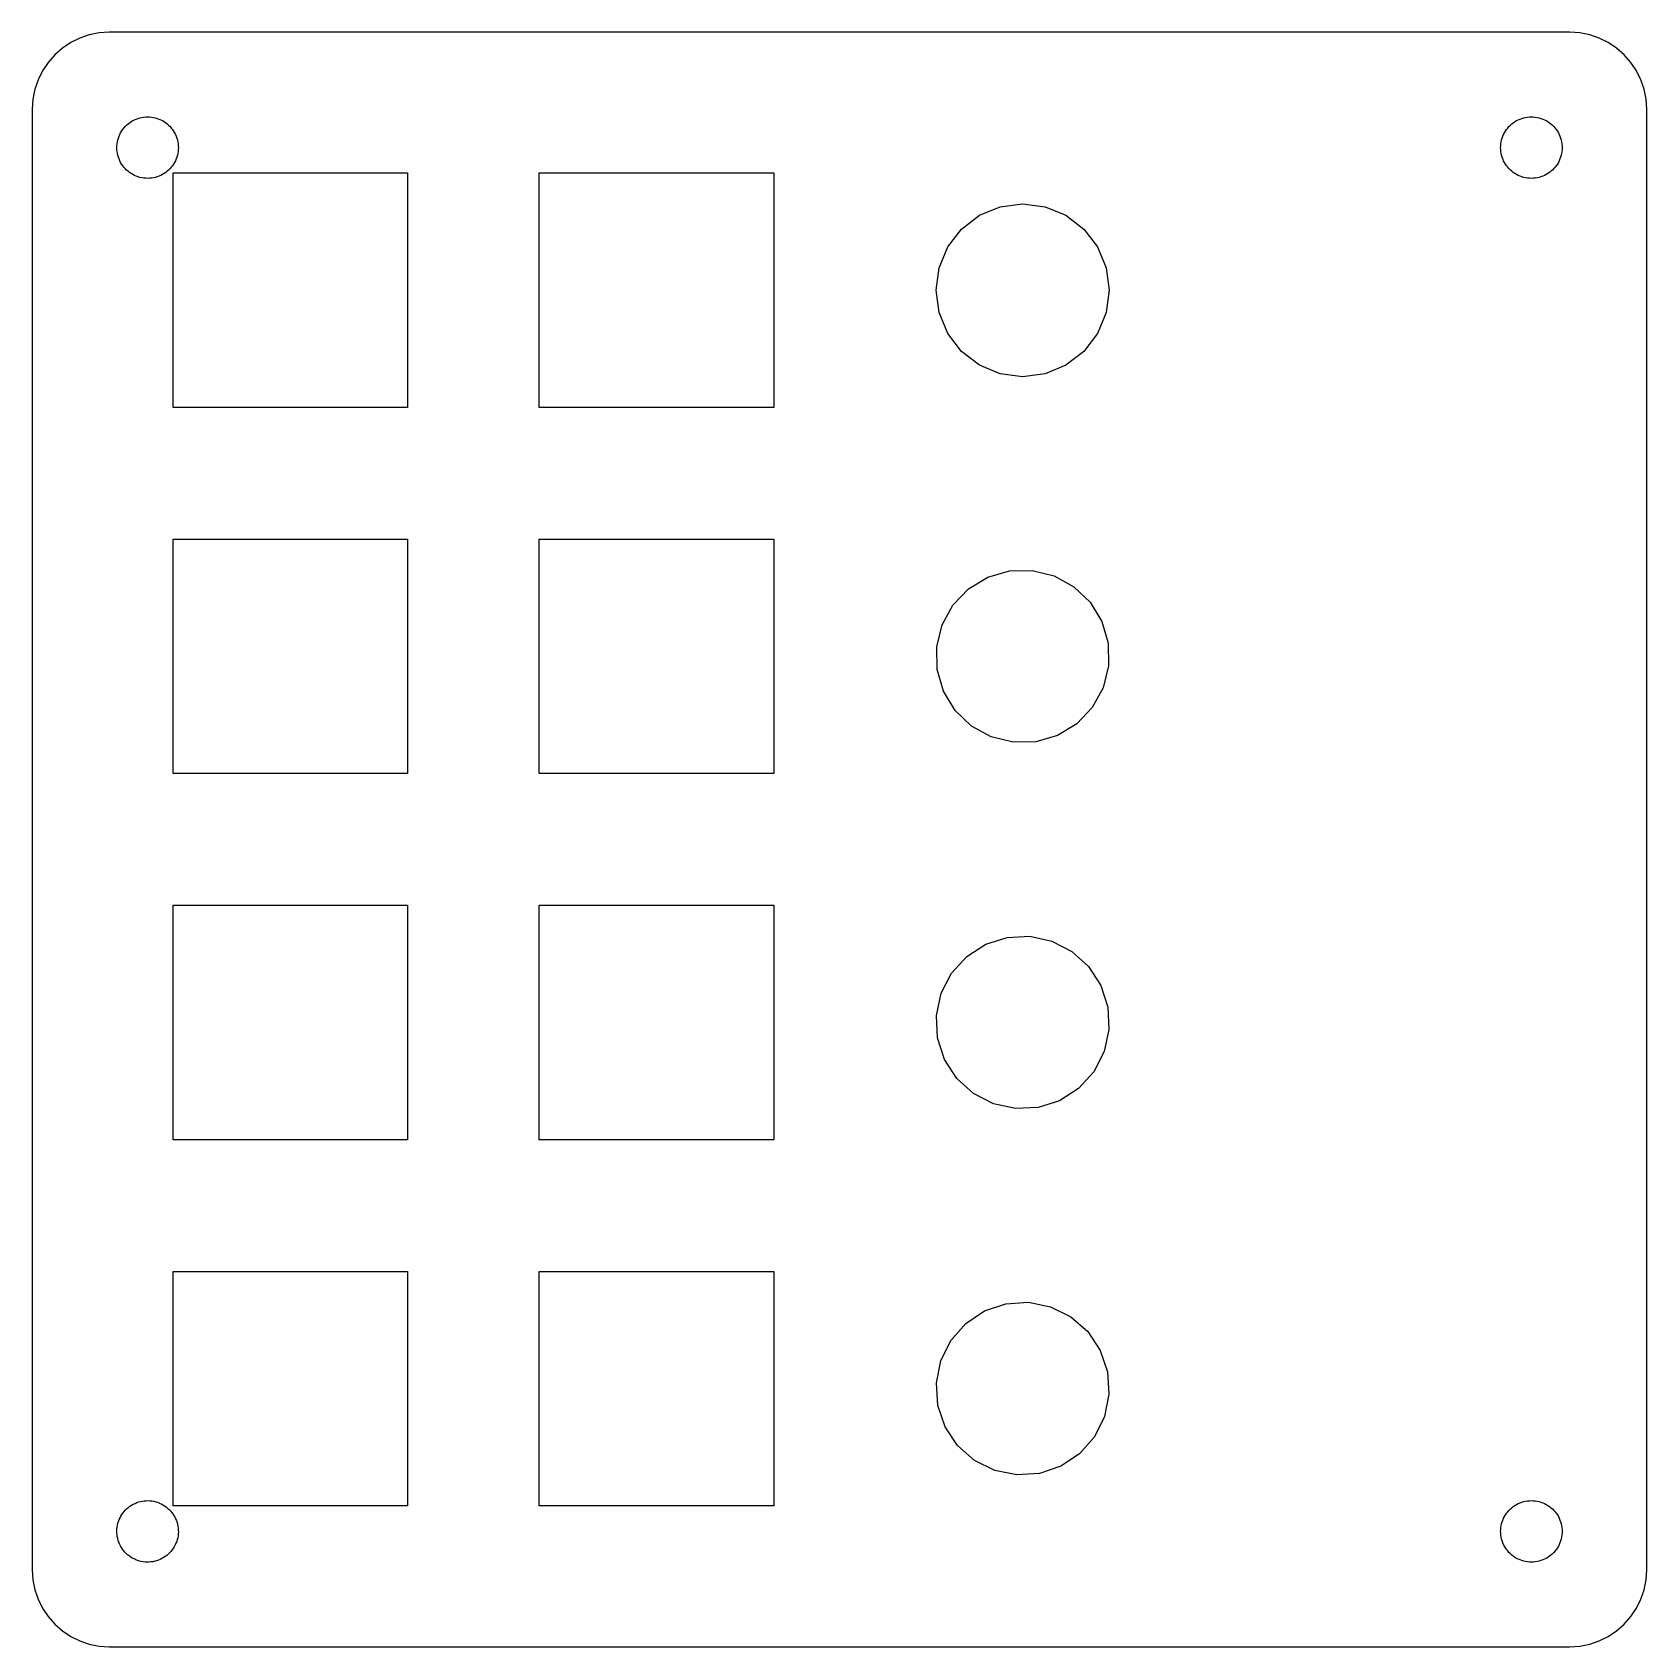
# Model space of a CAD drawing. Extents: x 13.1 to 97.1, y 200.2 to 284.2.
import ezdxf

# ---------------------------------------------------------------- set-up
doc = ezdxf.new("R2010")
doc.units = 0
doc.layers.get('0').update_dxf_attribs({"linetype": 'CONTINUOUS'})

msp = doc.modelspace()

# ---------------------------------------------------------------- linework, layer by layer
at = {"color": 5}
for points in [[(96.287979, 201.764255), (96.578668, 202.199301), (96.810085, 202.668566), (96.97827, 203.164024), (97.080344, 203.677197), (97.114566, 204.199299), (97.114566, 280.1993), (97.080344, 280.721405), (96.97827, 281.234576), (96.810085, 281.730034), (96.578668, 282.1993), (96.287979, 282.634346), (95.942994, 283.027727), (95.549613, 283.372713), (95.114564, 283.663402), (94.645299, 283.894818), (94.149841, 284.063003), (93.636671, 284.165079), (93.114566, 284.1993), (17.114565, 284.1993), (16.592461, 284.165079), (16.079289, 284.063003), (15.583832, 283.894818), (15.114565, 283.663402), (14.679519, 283.372713), (14.286139, 283.027727), (13.941152, 282.634346), (13.650463, 282.1993), (13.419047, 281.730034), (13.250862, 281.234576), (13.148786, 280.721405), (13.114566, 280.1993), (13.114566, 204.199299), (13.148786, 203.677197), (13.250862, 203.164024), (13.419047, 202.668566), (13.650463, 202.199301), (13.941152, 201.764255), (14.286139, 201.370874), (14.679519, 201.025888), (15.114565, 200.735199), (15.583832, 200.503783), (16.079289, 200.335598), (16.592461, 200.233521), (17.114565, 200.199302), (93.114566, 200.199302), (93.636671, 200.233521), (94.149841, 200.335598), (94.645299, 200.503783), (95.114564, 200.735199), (95.549613, 201.025888), (95.942994, 201.370874), (96.287979, 201.764255)], [(19.114565, 279.7993), (19.215031, 279.796142), (19.315098, 279.786682), (19.414375, 279.77096), (19.512469, 279.749034), (19.608992, 279.720992), (19.703565, 279.686944), (19.795813, 279.647025), (19.885372, 279.601393), (19.971888, 279.550227), (20.055022, 279.493729), (20.134443, 279.432123), (20.20984, 279.365652), (20.280916, 279.294577), (20.347387, 279.21918), (20.408993, 279.139758), (20.465491, 279.056625), (20.516656, 278.970108), (20.562289, 278.880549), (20.602208, 278.788301), (20.636255, 278.693729), (20.664297, 278.597206), (20.686223, 278.499112), (20.701945, 278.399835), (20.711406, 278.299767), (20.714564, 278.199302), (20.711406, 278.098837), (20.701945, 277.998769), (20.686223, 277.899492), (20.664297, 277.801398), (20.636255, 277.704875), (20.602208, 277.610303), (20.562289, 277.518055), (20.516656, 277.428496), (20.465491, 277.341979), (20.408993, 277.258846), (20.347387, 277.179424), (20.280916, 277.104027), (20.20984, 277.032952), (20.134443, 276.966481), (20.055022, 276.904875), (19.971888, 276.848377), (19.885372, 276.797211), (19.795813, 276.751579), (19.703565, 276.71166), (19.608992, 276.677612), (19.512469, 276.649568), (19.414375, 276.627642), (19.315098, 276.611916), (19.215031, 276.602456), (19.114565, 276.599298), (19.0141, 276.602456), (18.914032, 276.611916), (18.814755, 276.627642), (18.716661, 276.649568), (18.620139, 276.677612), (18.525566, 276.71166), (18.433318, 276.751579), (18.343759, 276.797211), (18.257243, 276.848377), (18.17411, 276.904875), (18.094687, 276.966481), (18.019291, 277.032952), (17.948215, 277.104027), (17.881744, 277.179424), (17.820138, 277.258846), (17.76364, 277.341979), (17.712474, 277.428496), (17.666842, 277.518055), (17.626924, 277.610303), (17.592875, 277.704875), (17.564834, 277.801398), (17.542908, 277.899492), (17.527185, 277.998769), (17.517725, 278.098837), (17.514567, 278.199302), (17.517725, 278.299767), (17.527185, 278.399835), (17.542908, 278.499112), (17.564834, 278.597206), (17.592875, 278.693729), (17.626924, 278.788301), (17.666842, 278.880549), (17.712474, 278.970108), (17.76364, 279.056625), (17.820138, 279.139758), (17.881744, 279.21918), (17.948215, 279.294577), (18.019291, 279.365652), (18.094687, 279.432123), (18.17411, 279.493729), (18.257243, 279.550227), (18.343759, 279.601393), (18.433318, 279.647025), (18.525566, 279.686944), (18.620139, 279.720992), (18.716661, 279.749034), (18.814755, 279.77096), (18.914032, 279.786682), (19.0141, 279.796142), (19.114565, 279.7993)], [(91.014101, 279.796143), (91.114567, 279.799301), (91.215029, 279.796143), (91.3151, 279.786683), (91.414377, 279.77096), (91.512469, 279.749035), (91.608992, 279.720993), (91.703565, 279.686945), (91.795812, 279.647026), (91.885372, 279.601394), (91.971887, 279.550228), (92.055021, 279.49373), (92.134444, 279.432124), (92.20984, 279.365653), (92.280915, 279.294578), (92.347387, 279.219181), (92.408993, 279.139759), (92.465491, 279.056626), (92.516658, 278.970109), (92.562288, 278.88055), (92.602208, 278.788302), (92.636255, 278.69373), (92.664308, 278.597207), (92.686237, 278.499113), (92.701957, 278.399836), (92.711411, 278.299768), (92.714572, 278.199303), (92.711411, 278.098838), (92.701957, 277.99877), (92.686237, 277.899493), (92.664308, 277.801399), (92.636255, 277.704876), (92.602208, 277.610304), (92.562288, 277.518056), (92.516658, 277.428497), (92.465491, 277.34198), (92.408993, 277.258847), (92.347387, 277.179425), (92.280915, 277.104028), (92.20984, 277.032953), (92.134444, 276.966482), (92.055021, 276.904876), (91.971887, 276.848378), (91.885372, 276.797212), (91.795812, 276.75158), (91.703565, 276.711661), (91.608992, 276.677613), (91.512469, 276.649569), (91.414377, 276.627643), (91.3151, 276.611917), (91.215029, 276.602457), (91.114567, 276.599299), (91.014101, 276.602457), (90.914034, 276.611917), (90.814756, 276.627643), (90.716662, 276.649569), (90.620139, 276.677613), (90.525566, 276.711661), (90.433319, 276.75158), (90.343759, 276.797212), (90.257243, 276.848378), (90.174109, 276.904876), (90.094689, 276.966482), (90.019291, 277.032953), (89.948216, 277.104028), (89.881744, 277.179425), (89.820138, 277.258847), (89.76364, 277.34198), (89.712475, 277.428497), (89.666843, 277.518056), (89.626923, 277.610304), (89.592875, 277.704876), (89.564822, 277.801399), (89.542894, 277.899493), (89.527174, 277.99877), (89.51772, 278.098838), (89.514559, 278.199303), (89.51772, 278.299768), (89.527174, 278.399836), (89.542894, 278.499113), (89.564822, 278.597207), (89.592875, 278.69373), (89.626923, 278.788302), (89.666843, 278.88055), (89.712475, 278.970109), (89.76364, 279.056626), (89.820138, 279.139759), (89.881744, 279.219181), (89.948216, 279.294578), (90.019291, 279.365653), (90.094689, 279.432124), (90.174109, 279.49373), (90.257243, 279.550228), (90.343759, 279.601394), (90.433319, 279.647026), (90.525566, 279.686945), (90.620139, 279.720993), (90.716662, 279.749035), (90.814756, 279.77096), (90.914034, 279.786683), (91.014101, 279.796143)], [(20.444566, 276.8793), (32.644565, 276.8793), (32.644565, 264.679302), (20.444566, 264.679302), (20.444566, 276.8793)], [(51.694565, 276.8793), (51.694565, 264.679302), (39.494564, 264.679302), (39.494564, 276.8793), (51.694565, 276.8793)], [(64.644566, 275.2793), (65.809252, 275.125966), (66.894566, 274.676414), (67.826546, 273.961281), (68.54168, 273.0293), (68.991232, 271.943986), (69.144566, 270.7793), (68.991232, 269.614614), (68.54168, 268.529301), (67.826546, 267.597318), (66.894566, 266.882187), (65.809252, 266.432635), (64.644566, 266.279301), (63.47988, 266.432635), (62.394567, 266.882187), (61.462584, 267.597318), (60.747453, 268.529301), (60.297901, 269.614614), (60.144567, 270.7793), (60.297901, 271.943986), (60.747453, 273.0293), (61.462584, 273.961281), (62.394567, 274.676414), (63.47988, 275.125966), (64.644566, 275.2793)], [(20.444566, 257.8293), (32.644565, 257.8293), (32.644565, 245.629302), (20.444566, 245.629302), (20.444566, 257.8293)], [(51.694565, 257.8293), (51.694565, 245.629302), (39.494564, 245.629302), (39.494564, 257.8293), (51.694565, 257.8293)], [(60.195945, 251.051231), (60.172041, 252.225721), (60.452923, 253.366384), (61.019459, 254.395482), (61.83304, 255.242883), (62.838223, 255.85084), (63.966508, 256.177922), (65.140998, 256.201826), (66.281661, 255.920944), (67.310759, 255.354408), (68.15816, 254.540827), (68.766117, 253.535644), (69.093196, 252.407362), (69.1171, 251.232869), (68.836218, 250.092209), (68.269683, 249.063111), (67.456101, 248.21571), (66.450918, 247.607753), (65.322636, 247.280671), (64.148143, 247.256767), (63.007483, 247.537651), (61.978385, 248.104187), (61.130982, 248.917766), (60.523027, 249.922951), (60.195945, 251.051233)], [(32.644565, 238.7793), (32.644565, 226.579302), (20.444566, 226.579302), (20.444566, 238.7793), (32.644565, 238.7793)], [(51.694565, 238.7793), (51.694565, 226.579302), (39.494564, 226.579302), (39.494564, 238.7793), (51.694565, 238.7793)], [(60.945435, 235.241805), (61.734706, 236.111896), (62.722277, 236.748062), (63.840851, 237.106947), (65.014196, 237.164094), (66.162352, 236.915611), (67.207071, 236.37843), (68.077162, 235.589161), (68.713325, 234.601587), (69.07221, 233.483013), (69.12936, 232.309671), (68.880877, 231.161515), (68.343695, 230.116793), (67.554427, 229.246705), (66.566852, 228.61054), (65.448279, 228.251654), (64.274934, 228.194507), (63.126781, 228.44299), (62.082059, 228.980172), (61.211971, 229.76944), (60.575805, 230.757014), (60.21692, 231.875585), (60.159773, 233.04893), (60.408256, 234.197086), (60.945435, 235.241805)], [(20.444566, 219.7293), (32.644565, 219.7293), (32.644565, 207.529302), (20.444566, 207.529302), (20.444566, 219.7293)], [(51.694565, 219.7293), (51.694565, 207.529302), (39.494564, 207.529302), (39.494564, 219.7293), (51.694565, 219.7293)], [(62.141456, 209.889724), (61.258873, 210.664999), (60.607019, 211.642287), (60.230317, 212.754985), (60.154442, 213.927268), (60.384557, 215.079245), (60.904986, 216.132411), (61.680265, 217.014994), (62.657553, 217.666845), (63.77025, 218.043547), (64.942534, 218.119425), (66.094508, 217.889307), (67.147674, 217.368878), (68.030257, 216.593602), (68.682111, 215.616314), (69.058813, 214.503617), (69.134691, 213.331333), (68.904572, 212.179356), (68.384143, 211.12619), (67.608868, 210.243608), (66.63158, 209.591753), (65.518879, 209.215054), (64.346599, 209.139176), (63.194621, 209.369294), (62.141456, 209.889724)], [(19.860517, 204.78383), (19.770166, 204.739783), (19.677228, 204.7015), (19.58207, 204.669123), (19.485068, 204.642792), (19.386602, 204.622585), (19.287064, 204.608615), (19.186844, 204.60091), (19.086338, 204.599499), (18.985945, 204.604438), (18.886059, 204.61567), (18.787076, 204.63314), (18.689383, 204.65679), (18.59337, 204.686531), (18.499414, 204.72224), (18.407885, 204.763781), (18.319145, 204.810988), (18.233544, 204.86367), (18.151419, 204.921627), (18.073097, 204.984625), (17.998884, 205.052415), (17.929075, 205.124731), (17.863944, 205.20129), (17.803748, 205.281788), (17.748726, 205.365904), (17.699095, 205.453309), (17.655049, 205.543662), (17.616764, 205.636598), (17.58439, 205.731755), (17.558053, 205.82876), (17.53786, 205.927225), (17.52389, 206.026762), (17.516196, 206.126982), (17.514813, 206.227487), (17.519744, 206.327882), (17.530968, 206.427766), (17.54844, 206.526752), (17.572093, 206.624443), (17.601834, 206.720458), (17.637545, 206.814413), (17.679085, 206.905943), (17.726291, 206.994682), (17.778975, 207.080283), (17.836931, 207.162407), (17.899928, 207.240729), (17.967719, 207.314942), (18.040037, 207.384753), (18.116595, 207.449884), (18.197091, 207.510077), (18.281208, 207.565099), (18.368614, 207.614733), (18.458965, 207.658777), (18.551902, 207.697063), (18.64706, 207.729437), (18.744063, 207.755768), (18.842528, 207.775947), (18.942067, 207.789917), (19.042287, 207.797621), (19.142792, 207.799033), (19.243185, 207.794094), (19.343071, 207.782861), (19.442055, 207.765392), (19.539747, 207.741741), (19.635761, 207.712001), (19.729717, 207.676288), (19.821246, 207.634748), (19.909986, 207.587544), (19.995587, 207.534858), (20.077711, 207.476904), (20.156034, 207.413906), (20.230246, 207.346117), (20.300056, 207.273797), (20.365187, 207.197239), (20.425382, 207.116743), (20.480404, 207.032627), (20.530036, 206.94522), (20.574081, 206.854869), (20.612367, 206.761934), (20.644741, 206.666774), (20.671078, 206.569771), (20.691271, 206.471307), (20.705241, 206.371767), (20.712935, 206.271547), (20.714318, 206.171042), (20.709387, 206.07065), (20.698163, 205.970763), (20.680691, 205.871779), (20.657038, 205.774088), (20.627297, 205.678073), (20.591586, 205.584119), (20.550046, 205.492588), (20.50284, 205.403849), (20.450156, 205.318248), (20.3922, 205.236125), (20.329203, 205.157799), (20.261412, 205.083589), (20.189094, 205.013779), (20.112536, 204.948647), (20.03204, 204.888452), (19.947923, 204.83343), (19.860517, 204.783799)], [(90.620139, 204.67761), (90.525566, 204.71166), (90.433319, 204.751577), (90.343759, 204.79721), (90.257243, 204.848377), (90.174109, 204.904875), (90.094689, 204.966478), (90.019291, 205.03295), (89.948216, 205.104025), (89.881744, 205.179423), (89.820138, 205.258843), (89.76364, 205.341978), (89.712475, 205.428496), (89.666843, 205.518053), (89.626923, 205.6103), (89.592875, 205.704873), (89.564822, 205.801396), (89.542894, 205.899491), (89.527174, 205.998768), (89.51772, 206.098836), (89.514559, 206.199301), (89.51772, 206.299767), (89.527174, 206.399834), (89.542894, 206.499111), (89.564822, 206.597203), (89.592875, 206.693726), (89.626923, 206.788299), (89.666843, 206.880546), (89.712475, 206.970106), (89.76364, 207.056624), (89.820138, 207.139756), (89.881744, 207.219179), (89.948216, 207.294574), (90.019291, 207.365649), (90.094689, 207.432121), (90.174109, 207.493727), (90.257243, 207.550225), (90.343759, 207.601392), (90.433319, 207.647022), (90.525566, 207.686942), (90.620139, 207.72099), (90.716662, 207.749043), (90.814756, 207.770971), (90.914034, 207.786691), (91.014101, 207.796145), (91.114567, 207.799306), (91.215029, 207.796145), (91.3151, 207.786691), (91.414377, 207.770971), (91.512469, 207.749043), (91.608992, 207.72099), (91.703565, 207.686942), (91.795812, 207.647022), (91.885372, 207.601392), (91.971887, 207.550225), (92.055021, 207.493727), (92.134444, 207.432121), (92.20984, 207.365649), (92.280915, 207.294574), (92.347387, 207.219179), (92.408993, 207.139756), (92.465491, 207.056624), (92.516658, 206.970106), (92.562288, 206.880546), (92.602208, 206.788299), (92.636255, 206.693726), (92.664308, 206.597203), (92.686237, 206.499111), (92.701957, 206.399834), (92.711411, 206.299767), (92.714572, 206.199301), (92.711411, 206.098836), (92.701957, 205.998768), (92.686237, 205.899491), (92.664308, 205.801396), (92.636255, 205.704873), (92.602208, 205.6103), (92.562288, 205.518053), (92.516658, 205.428496), (92.465491, 205.341978), (92.408993, 205.258843), (92.347387, 205.179423), (92.280915, 205.104025), (92.20984, 205.03295), (92.134444, 204.966478), (92.055021, 204.904875), (91.971887, 204.848377), (91.885372, 204.79721), (91.795812, 204.751577), (91.703565, 204.71166), (91.608992, 204.67761), (91.512469, 204.649557), (91.414377, 204.627628), (91.3151, 204.611908), (91.215029, 204.602454), (91.114567, 204.599293), (91.014101, 204.602454), (90.914034, 204.611908), (90.814756, 204.627628), (90.716662, 204.649557), (90.620139, 204.67761)]]:
    msp.add_lwpolyline(points, dxfattribs=at)

doc.saveas('drawing.dxf')
